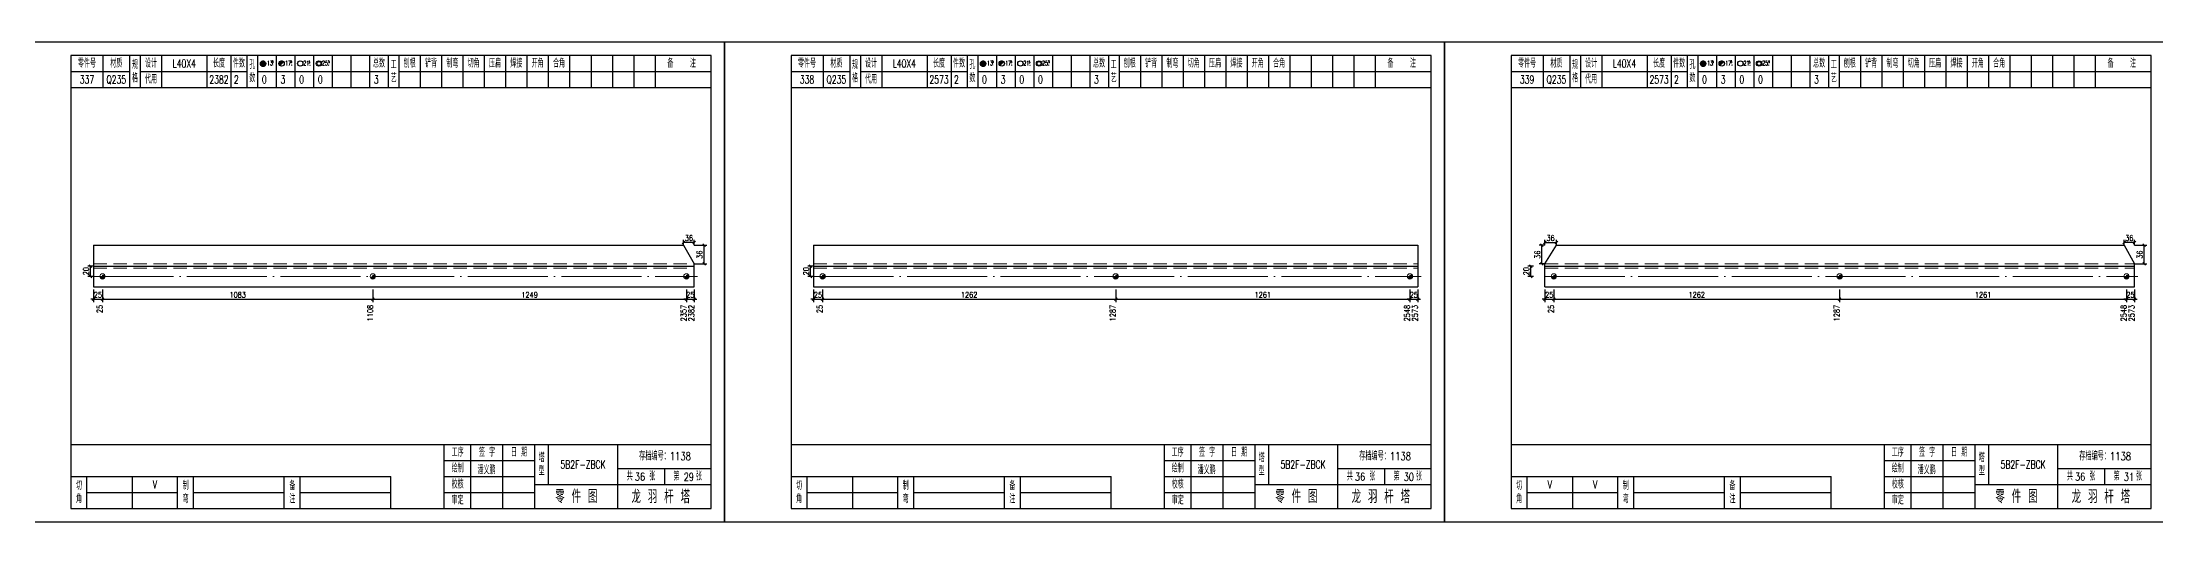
# Model space of a CAD drawing. Header units: millimetres. Extents: x 0 to 30240, y -10896 to -1348.
# Drawn here: x 7574 to 8367, y -2530 to -2350 of the extents above; entities that cross this region are included whole.
import ezdxf
from ezdxf.enums import TextEntityAlignment as Align

# ---------------------------------------------------------------- set-up
doc = ezdxf.new("R2010")
doc.units = ezdxf.units.MM
doc.header["$LTSCALE"] = 20
doc.header["$PDMODE"] = 1
doc.linetypes.add('DASHDOT2X', pattern=[1.75, 1.5, -0.125, 0, -0.125])
doc.linetypes.add('HIDDEN', pattern=[0.375, 0.25, -0.125])
for name, color, linetype, lineweight in [('1', 7, 'Continuous', 25), ('11', 3, 'Continuous', 13), ('2', 1, 'HIDDEN', 13), ('5', 1, 'Continuous', 13), ('7', 2, 'DASHDOT2X', 13)]:
    doc.layers.add(name, color=color, linetype=linetype, lineweight=lineweight)
doc.styles.get("Standard").update_dxf_attribs({"font": 'simplex', "width": 0.7, "bigfont": 'gbhzfs.shx'})
doc.styles.add('SYMBOL_TXT', font='txt.shx', dxfattribs={"width": 0.6})
doc.styles.add('TITLE_TXT', font='simplex.shx', dxfattribs={"width": 0.75, "height": 2.5, "bigfont": 'gbhzfs.shx'})
doc.dimstyles.get("Standard").update_dxf_attribs({"dimtxt": 2.1, "dimasz": 1, "dimexe": 1.05, "dimexo": 0, "dimgap": 0.63, "dimtad": 1, "dimzin": 0, "dimdsep": 46, "dimtxsty": 'standard', "dimblk": 'OBLIQUE', "dimblk1": 'OBLIQUE', "dimblk2": 'OBLIQUE', "dimcen": 0.09, "dimadec": 0, "dimazin": 0, "dimtfac": 1, "dimtdec": 1, "dimtix": 1, "dimtmove": 0, "dimatfit": 3, "dimfxl": 0, "dimtolj": 1, "dimtzin": 0, "dimarcsym": 0})
pattern_1 = [(0, (-3, 0), (0, 0.0125), [])]

# ---------------------------------------------------------------- blocks, each defined once
blk = doc.blocks.new('M12_HOLE')
h = blk.add_hatch()
h.set_pattern_fill('LINE', scale=0.1, style=0)
h.set_pattern_definition(pattern_1)
h.paths.add_polyline_path([(-5, 0, 1), (-1, 0, 1)])
at = {"color": 7}
blk.add_circle((-3, 0), 2, dxfattribs=at)
at = {"color": 7, "attachment_point": 1, "style": 'SYMBOL_TXT'}
for s, insert, char_height, width in [('13\\f??|b0|i0|c0|p54;.', (-0.1, 2.1), 3.5, 5.707), ('5', (3.7, 2.3), 1.8, 2.931)]:
    blk.add_mtext(s, dxfattribs=dict(at, insert=insert, char_height=char_height, width=width))
blk = doc.blocks.new('M16_HOLE')
h = blk.add_hatch()
h.set_pattern_fill('LINE', scale=0.1, style=0)
h.set_pattern_definition(pattern_1)
h.paths.add_polyline_path([(-1.6, 1.4, 0.668179), (-5, 0, 0.198912), (-4.4, -1.4)])
at = {"color": 7}
blk.add_circle((-3, 0), 2, dxfattribs=at)
at = {"color": 7, "attachment_point": 1, "style": 'SYMBOL_TXT'}
for s, insert, char_height, width in [('17.', (-0.4, 2.1), 3.5, 6.316), ('5', (3.6, 2.3), 1.8, 1.822)]:
    blk.add_mtext(s, dxfattribs=dict(at, insert=insert, char_height=char_height, width=width))
blk = doc.blocks.new('M20_HOLE')
at = {"color": 7}
blk.add_circle((-3, 0), 2, dxfattribs=at)
at = {"color": 7, "attachment_point": 1, "style": 'SYMBOL_TXT'}
for s, insert, char_height, width in [('21.', (-0.7, 2), 3.5, 6.074), ('5', (3.3, 2), 1.8, 1.458)]:
    blk.add_mtext(s, dxfattribs=dict(at, insert=insert, char_height=char_height, width=width))
blk = doc.blocks.new('M24_HOLE')
at = {"color": 7}
for radius in [2, 1.5]:
    blk.add_circle((-3, 0), radius, dxfattribs=at)
at = {"color": 7, "attachment_point": 1, "style": 'SYMBOL_TXT'}
for s, insert, char_height, width in [('25.', (-0.7, 2.1), 3.5, 2.429), ('5', (3.9, 2.3), 1.8, 1.944)]:
    blk.add_mtext(s, dxfattribs=dict(at, insert=insert, char_height=char_height, width=width))
blk = doc.blocks.new('JgCard')
for p, q in [((270, 180), (0, 180)), ((0, 180), (0, 0)), ((265, 175), (25, 175)), ((25, 175), (25, 5)), ((37, 175), (37, 163)), ((47, 175), (47, 163)), ((51, 175), (51, 163)), ((59, 175), (59, 163)), ((76, 175), (76, 163)), ((85, 175), (85, 163)), ((91, 175), (91, 163)), ((95, 175), (95, 163)), ((102, 175), (102, 163)), ((109, 175), (109, 163)), ((116, 175), (116, 163)), ((123, 175), (123, 163)), ((130, 175), (130, 163)), ((137, 175), (137, 163)), ((144, 175), (144, 163)), ((148, 175), (148, 163)), ((156, 175), (156, 163)), ((164, 175), (164, 163)), ((172, 175), (172, 163)), ((180, 175), (180, 163)), ((188, 175), (188, 163)), ((196, 175), (196, 163)), ((204, 175), (204, 163)), ((212, 175), (212, 163)), ((220, 175), (220, 163)), ((228, 175), (228, 163)), ((236, 175), (236, 163)), ((244, 175), (244, 163)), ((265, 5), (265, 175)), ((270, 0), (270, 180)), ((25, 169), (47, 169)), ((51, 169), (91, 169)), ((95, 169), (144, 169)), ((148, 169), (265, 169)), ((25, 163), (265, 163)), ((25, 29), (265, 29)), ((165, 5), (165, 29)), ((175, 5), (175, 29)), ((187, 5), (187, 29)), ((199, 5), (199, 29)), ((204, 29), (204, 14)), ((230, 5), (230, 29)), ((25, 17), (145, 17)), ((31, 5), (31, 17)), ((48, 17), (48, 5)), ((65, 5), (65, 17)), ((71, 5), (71, 17)), ((105, 5), (105, 17)), ((111, 5), (111, 17)), ((145, 5), (145, 17)), ((165, 23), (199, 23)), ((165, 17), (199, 17)), ((230, 20), (265, 20)), ((247.5, 20), (247.5, 14)), ((31, 11), (65, 11)), ((71, 11), (105, 11)), ((111, 11), (145, 11)), ((165, 11), (199, 11)), ((199, 14), (265, 14)), ((0, 0), (270, 0)), ((25, 5), (265, 5))]:
    blk.add_line(p, q)
blk.add_lwpolyline([(96.03, 171.99, -1), (98.03, 171.99, -1)], format="xyb", close=True)
blk.add_point((145, 96))
at = {"xscale": 0.5, "yscale": 0.5, "zscale": 0.5}
for name, p in [('M12_HOLE', (98.53, 171.99)), ('M16_HOLE', (105.5, 172)), ('M20_HOLE', (112.5, 172)), ('M24_HOLE', (119.5, 172))]:
    blk.add_blockref(name, p, dxfattribs=at)
at = {"style": 'TITLE_TXT', "width": 0.75}
for s, height, p in [('存档编号：1138', 3.076, (238.02, 23.07)), ('潘义鹏', 3, (177.45, 17.91)), ('龙 羽 杆 塔', 5, (235.17, 6.97))]:
    blk.add_text(s, height=height, dxfattribs=at).set_placement(p)
at = {"attachment_point": 5, "style": 'TITLE_TXT'}
for s, insert, char_height, width in [('零件号', (31, 172), 3, 15), ('材质', (42, 172), 3, 8), ('规格', (49, 169), 3, 4), ('代用', (55, 166), 3, 8), ('设计', (55, 172), 3, 8), ('长度', (80.5, 172), 3, 8), ('件数', (88, 172), 3, 6), ('孔数', (93, 169), 3, 4), ('总数', (140.5, 172), 3, 7), ('工\\P艺', (146, 169), 3, 4), ('刨根', (152, 172), 3, 8), ('铲背', (160, 172), 3, 8), ('制弯', (168, 172), 3, 8), ('切角', (176, 172), 3, 8), ('压扁', (184, 172), 3, 8), ('焊接', (192, 172), 3, 8), ('开角', (200, 172), 3, 8), ('合角', (208, 172), 3, 8), ('备    注', (254, 172), 3, 22), ('工序', (170, 26), 3, 10), ('签 字', (181, 26), 3, 12), ('日 期', (193, 26), 3, 12), ('塔\\P型', (201.5, 21.5), 3, 5), ('绘制', (170, 20), 3, 10), ('共    张', (238.75, 17), 3, 17.5), ('第    张', (256.25, 17), 3, 17.5), ('切\\P角', (28, 11), 3, 6), ('制\\P弯', (68, 11), 3, 6), ('备\\P注', (108, 11), 3, 6), ('校核', (170, 14), 3, 10), ('审定', (170, 8), 3, 10), ('零 件 图', (214.5, 9.5), 5, 31)]:
    blk.add_mtext(s, dxfattribs=dict(at, insert=insert, char_height=char_height, width=width))
blk = doc.blocks.new('M16')
for p, q in [((-0.71, -0.71), (0.71, 0.71)), ((-0.4, 0), (0.4, 0)), ((0, 0.4), (0, -0.4))]:
    blk.add_line(p, q)
blk.add_circle((0, 0), 1)
for radius in [0.8, 0.6, 0.4, 0.2]:
    blk.add_arc((0, 0), radius, 225, 45)
blk = doc.blocks.new('_Oblique')
at = {"color": 0, "linetype": 'ByBlock', "lineweight": -2}
blk.add_line((-0.5, -0.5), (0.5, 0.5), dxfattribs=at)
blk = doc.blocks.new('*D928')
at = {"layer": '11', "color": 0, "lineweight": -2}
for p, q in [((7593.4, -2446.95), (7592.4, -2446.95)), ((7593.4, -2443.27), (7593.4, -2448)), ((7593.4, -2446.95), (7596.84, -2446.95)), ((7596.84, -2443.27), (7596.84, -2448)), ((7596.84, -2446.95), (7597.84, -2446.95))]:
    blk.add_line(p, q, dxfattribs=at)
at = {"layer": 'Defpoints', "color": 0}
for p in [(7593.4, -2443.27), (7596.84, -2443.27), (7596.84, -2446.95)]:
    blk.add_point(p, dxfattribs=at)
at = {"layer": '11', "color": 0, "lineweight": -2}
blk.add_blockref('_Oblique', (7593.4, -2446.95), dxfattribs=at)
at = {"layer": '11', "color": 0, "lineweight": -2, "rotation": 180}
blk.add_blockref('_Oblique', (7596.84, -2446.95), dxfattribs=at)
at = {"layer": '11', "color": 0, "insert": (7595.12, -2445.27), "char_height": 2.1, "attachment_point": 5}
blk.add_mtext('\\A1;25', dxfattribs=at)
blk = doc.blocks.new('*D931')
at = {"layer": '11', "color": 0, "lineweight": -2}
for p, q in [((7815.76, -2446.95), (7814.76, -2446.95)), ((7815.76, -2443.27), (7815.76, -2448)), ((7815.76, -2446.95), (7818.7, -2446.95)), ((7818.7, -2443.27), (7818.7, -2448)), ((7818.7, -2446.95), (7819.7, -2446.95))]:
    blk.add_line(p, q, dxfattribs=at)
at = {"layer": 'Defpoints', "color": 0}
for p in [(7815.76, -2443.27), (7818.7, -2443.27), (7818.7, -2446.95)]:
    blk.add_point(p, dxfattribs=at)
at = {"layer": '11', "color": 0, "lineweight": -2}
blk.add_blockref('_Oblique', (7815.76, -2446.95), dxfattribs=at)
at = {"layer": '11', "color": 0, "lineweight": -2, "rotation": 180}
blk.add_blockref('_Oblique', (7818.7, -2446.95), dxfattribs=at)
at = {"layer": '11', "color": 0, "insert": (7817.23, -2445.27), "char_height": 2.1, "attachment_point": 5}
blk.add_mtext('\\A1;25', dxfattribs=at)
blk = doc.blocks.new('*D933')
at = {"layer": '11', "color": 0, "lineweight": -2}
for p, q in [((7814.71, -2426.68), (7814.71, -2424.58)), ((7818.7, -2426.68), (7818.7, -2424.58)), ((7818.7, -2425.63), (7814.71, -2425.63))]:
    blk.add_line(p, q, dxfattribs=at)
at = {"layer": 'Defpoints', "color": 0}
for p in [(7814.71, -2425.63), (7814.71, -2426.68), (7818.7, -2426.68)]:
    blk.add_point(p, dxfattribs=at)
at = {"layer": '11', "color": 0, "lineweight": -2, "rotation": 180}
blk.add_blockref('_Oblique', (7814.71, -2425.63), dxfattribs=at)
at = {"layer": '11', "color": 0, "lineweight": -2}
blk.add_blockref('_Oblique', (7818.7, -2425.63), dxfattribs=at)
at = {"layer": '11', "color": 0, "insert": (7816.71, -2423.95), "char_height": 2.1, "attachment_point": 5}
blk.add_mtext('\\A1;36', dxfattribs=at)
blk = doc.blocks.new('*D935')
at = {"layer": '11', "color": 0, "lineweight": -2}
for p, q in [((7863.4, -2446.95), (7862.4, -2446.95)), ((7863.4, -2443.27), (7863.4, -2448)), ((7863.4, -2446.95), (7866.84, -2446.95)), ((7866.84, -2443.27), (7866.84, -2448)), ((7866.84, -2446.95), (7867.84, -2446.95))]:
    blk.add_line(p, q, dxfattribs=at)
at = {"layer": 'Defpoints', "color": 0}
for p in [(7863.4, -2443.27), (7866.84, -2443.27), (7866.84, -2446.95)]:
    blk.add_point(p, dxfattribs=at)
at = {"layer": '11', "color": 0, "lineweight": -2}
blk.add_blockref('_Oblique', (7863.4, -2446.95), dxfattribs=at)
at = {"layer": '11', "color": 0, "lineweight": -2, "rotation": 180}
blk.add_blockref('_Oblique', (7866.84, -2446.95), dxfattribs=at)
at = {"layer": '11', "color": 0, "insert": (7865.12, -2445.27), "char_height": 2.1, "attachment_point": 5}
blk.add_mtext('\\A1;25', dxfattribs=at)
blk = doc.blocks.new('*D938')
at = {"layer": '11', "color": 0, "lineweight": -2}
for p, q in [((8087.06, -2446.95), (8086.06, -2446.95)), ((8087.06, -2443.27), (8087.06, -2448)), ((8087.06, -2446.95), (8090, -2446.95)), ((8090, -2443.27), (8090, -2448)), ((8090, -2446.95), (8091, -2446.95))]:
    blk.add_line(p, q, dxfattribs=at)
at = {"layer": 'Defpoints', "color": 0}
for p in [(8087.06, -2443.27), (8090, -2443.27), (8090, -2446.95)]:
    blk.add_point(p, dxfattribs=at)
at = {"layer": '11', "color": 0, "lineweight": -2}
blk.add_blockref('_Oblique', (8087.06, -2446.95), dxfattribs=at)
at = {"layer": '11', "color": 0, "lineweight": -2, "rotation": 180}
blk.add_blockref('_Oblique', (8090, -2446.95), dxfattribs=at)
at = {"layer": '11', "color": 0, "insert": (8088.53, -2445.27), "char_height": 2.1, "attachment_point": 5}
blk.add_mtext('\\A1;25', dxfattribs=at)
blk = doc.blocks.new('*D940')
at = {"layer": '11', "color": 0, "lineweight": -2}
for p, q in [((8137.6, -2446.95), (8136.6, -2446.95)), ((8137.6, -2443.27), (8137.6, -2448)), ((8137.6, -2446.95), (8141.04, -2446.95)), ((8141.04, -2443.27), (8141.04, -2448)), ((8141.04, -2446.95), (8142.04, -2446.95))]:
    blk.add_line(p, q, dxfattribs=at)
at = {"layer": 'Defpoints', "color": 0}
for p in [(8137.6, -2443.27), (8141.04, -2443.27), (8141.04, -2446.95)]:
    blk.add_point(p, dxfattribs=at)
at = {"layer": '11', "color": 0, "lineweight": -2}
blk.add_blockref('_Oblique', (8137.6, -2446.95), dxfattribs=at)
at = {"layer": '11', "color": 0, "lineweight": -2, "rotation": 180}
blk.add_blockref('_Oblique', (8141.04, -2446.95), dxfattribs=at)
at = {"layer": '11', "color": 0, "insert": (8139.32, -2445.27), "char_height": 2.1, "attachment_point": 5}
blk.add_mtext('\\A1;25', dxfattribs=at)
blk = doc.blocks.new('*D943')
at = {"layer": '11', "color": 0, "lineweight": -2}
for p, q in [((8355.76, -2446.95), (8354.76, -2446.95)), ((8355.76, -2443.27), (8355.76, -2448)), ((8355.76, -2446.95), (8358.7, -2446.95)), ((8358.7, -2443.27), (8358.7, -2448)), ((8358.7, -2446.95), (8359.7, -2446.95))]:
    blk.add_line(p, q, dxfattribs=at)
at = {"layer": 'Defpoints', "color": 0}
for p in [(8355.76, -2443.27), (8358.7, -2443.27), (8358.7, -2446.95)]:
    blk.add_point(p, dxfattribs=at)
at = {"layer": '11', "color": 0, "lineweight": -2}
blk.add_blockref('_Oblique', (8355.76, -2446.95), dxfattribs=at)
at = {"layer": '11', "color": 0, "lineweight": -2, "rotation": 180}
blk.add_blockref('_Oblique', (8358.7, -2446.95), dxfattribs=at)
at = {"layer": '11', "color": 0, "insert": (8357.23, -2445.27), "char_height": 2.1, "attachment_point": 5}
blk.add_mtext('\\A1;25', dxfattribs=at)
blk = doc.blocks.new('*D947')
at = {"layer": '11', "color": 0, "lineweight": -2}
for p, q in [((8354.82, -2426.68), (8354.82, -2424.58)), ((8358.7, -2426.68), (8358.7, -2424.58)), ((8358.7, -2425.63), (8354.82, -2425.63))]:
    blk.add_line(p, q, dxfattribs=at)
at = {"layer": 'Defpoints', "color": 0}
for p in [(8354.82, -2425.63), (8354.82, -2426.68), (8358.7, -2426.68)]:
    blk.add_point(p, dxfattribs=at)
at = {"layer": '11', "color": 0, "lineweight": -2, "rotation": 180}
blk.add_blockref('_Oblique', (8354.82, -2425.63), dxfattribs=at)
at = {"layer": '11', "color": 0, "lineweight": -2}
blk.add_blockref('_Oblique', (8358.7, -2425.63), dxfattribs=at)
at = {"layer": '11', "color": 0, "insert": (8356.76, -2423.95), "char_height": 2.1, "attachment_point": 5}
blk.add_mtext('\\A1;36', dxfattribs=at)

msp = doc.modelspace()

# ---------------------------------------------------------------- linework, layer by layer
at = {"layer": '1'}
for p, q in [((7593.4, -2426.685), (7593.4, -2442.225)), ((7593.4, -2426.685), (7814.712, -2426.685)), ((7814.712, -2426.685), (7818.7, -2433.678)), ((7863.4, -2426.685), (7863.4, -2442.225)), ((7863.4, -2426.685), (8090, -2426.685)), ((8090, -2426.685), (8090, -2442.225)), ((8137.6, -2433.678), (8141.974, -2426.685)), ((8141.974, -2426.685), (8354.823, -2426.685)), ((8354.823, -2426.685), (8358.7, -2433.678)), ((7593.4, -2434.455), (7818.7, -2434.455)), ((7818.7, -2434.455), (7818.7, -2433.678)), ((7818.7, -2442.225), (7818.7, -2434.455)), ((7863.4, -2434.455), (8090, -2434.455)), ((8137.6, -2434.455), (8137.6, -2433.678)), ((8137.6, -2442.225), (8137.6, -2434.455)), ((8137.6, -2434.455), (8358.7, -2434.455)), ((8358.7, -2434.455), (8358.7, -2433.678)), ((8358.7, -2442.225), (8358.7, -2434.455)), ((7593.4, -2442.225), (7818.7, -2442.225)), ((7863.4, -2442.225), (8090, -2442.225)), ((8137.6, -2442.225), (8358.7, -2442.225))]:
    msp.add_line(p, q, dxfattribs=at)
at = {"layer": '2'}
for p, q in [((7593.4, -2433.678), (7818.7, -2433.678)), ((7593.4, -2435.232), (7818.7, -2435.232)), ((7863.4, -2433.678), (8090, -2433.678)), ((7863.4, -2435.232), (8090, -2435.232)), ((8137.6, -2433.678), (8358.7, -2433.678)), ((8137.6, -2435.232), (8358.7, -2435.232))]:
    msp.add_line(p, q, dxfattribs=at)
at = {"layer": '7'}
for p, q in [((7593.4, -2438.34), (7819.96, -2438.34)), ((7863.4, -2438.34), (8091.26, -2438.34)), ((8137.6, -2438.34), (8359.96, -2438.34))]:
    msp.add_line(p, q, dxfattribs=at)

# ---------------------------------------------------------------- block references
at = {"layer": '1'}
for p in [(7560, -2530.455), (7830, -2530.455), (8100, -2530.455)]:
    msp.add_blockref('JgCard', p, dxfattribs=at)
at = {"layer": '5'}
for p in [(7596.84, -2438.34), (7698.205, -2438.34), (7815.76, -2438.34), (7866.84, -2438.34), (7976.743, -2438.34), (8087.06, -2438.34), (8141.04, -2438.34), (8248.192, -2438.34), (8355.76, -2438.34)]:
    msp.add_blockref('M16', p, dxfattribs=at)

# ---------------------------------------------------------------- texts
at = {"style": 'TITLE_TXT', "width": 0.75}
for s, p in [('36', (7796.438, -2515.024)), ('29', (7814.744, -2515.114)), ('36', (8066.438, -2515.024)), ('30', (8084.744, -2515.114)), ('36', (8336.438, -2515.024)), ('31', (8354.744, -2515.114))]:
    msp.add_text(s, height=3, dxfattribs=at).set_placement(p)
at = {"layer": '1', "width": 0.7}
for s, p in [('L40X4', (7627.5, -2358.455)), ('L40X4', (7897.5, -2358.455)), ('L40X4', (8167.5, -2358.455)), ('337', (7591, -2364.455)), ('Q235', (7602, -2364.455)), ('2382', (7640.5, -2364.455)), ('2', (7647, -2364.455)), ('0', (7657.5, -2364.455)), ('3', (7664.5, -2364.455)), ('0', (7671.5, -2364.455)), ('0', (7678.5, -2364.455)), ('3', (7699.5, -2364.455)), ('338', (7861, -2364.455)), ('Q235', (7872, -2364.455)), ('2573', (7910.5, -2364.455)), ('2', (7917, -2364.455)), ('0', (7927.5, -2364.455)), ('3', (7934.5, -2364.455)), ('0', (7941.5, -2364.455)), ('0', (7948.5, -2364.455)), ('3', (7969.5, -2364.455)), ('339', (8131, -2364.455)), ('Q235', (8142, -2364.455)), ('2573', (8180.5, -2364.455)), ('2', (8187, -2364.455)), ('0', (8197.5, -2364.455)), ('3', (8204.5, -2364.455)), ('0', (8211.5, -2364.455)), ('0', (8218.5, -2364.455)), ('3', (8239.5, -2364.455)), ('V', (7616.5, -2516.455)), ('V', (8139.5, -2516.455)), ('V', (8156.5, -2516.455))]:
    msp.add_text(s, height=3, dxfattribs=at).set_placement(p, align=Align.MIDDLE_CENTER)
for s, p in [('25', (7596.84, -2449.05)), ('1108', (7698.244, -2449.05)), ('2357', (7815.75, -2449.05)), ('2382', (7818.7, -2449.05)), ('25', (7866.84, -2449.05)), ('1287', (7976.7, -2449.05)), ('2548', (8087.064, -2449.05)), ('2573', (8090, -2449.05)), ('25', (8141.042, -2449.05)), ('1287', (8248.151, -2449.05)), ('2548', (8355.762, -2449.05)), ('2573', (8358.7, -2449.05))]:
    msp.add_text(s, height=2.1, rotation=90, dxfattribs=at).set_placement(p, align=Align.RIGHT)
at = {"layer": '1', "char_height": 3, "width": 26, "attachment_point": 5}
for insert in [(7777, -2508.955), (8047, -2508.955), (8317, -2508.955)]:
    msp.add_mtext('5B2F-ZBCK', dxfattribs=dict(at, insert=insert))

# ---------------------------------------------------------------- dimensions: what is measured, and where the dimension line sits
at = {"layer": '1'}
for base, p1, p2 in [((7592.35, -2434.455), (7593.35, -2438.34), (7593.35, -2434.455)), ((7862.35, -2434.455), (7863.35, -2438.34), (7863.35, -2434.455)), ((8132.35, -2434.455), (8133.35, -2438.34), (8133.35, -2434.455))]:
    msp.add_linear_dim(base=base, p1=p1, p2=p2, angle=90, text='20', dimstyle='standard', dxfattribs=at).render()
at = {"layer": '11'}
for base, p1, p2, text, picture, middle in [((7814.712, -2425.635), (7818.7, -2426.685), (7814.712, -2426.685), '36', '*D933', (7816.706, -2423.955)), ((8354.823, -2425.635), (8358.7, -2426.685), (8354.823, -2426.685), '36', '*D947', (8356.761, -2423.955)), ((7596.84, -2446.95), (7593.4, -2443.275), (7596.84, -2443.275), '25', '*D928', (7595.12, -2445.27)), ((7818.7, -2446.95), (7815.76, -2443.275), (7818.7, -2443.275), '25', '*D931', (7817.23, -2445.27)), ((7866.84, -2446.95), (7863.4, -2443.275), (7866.84, -2443.275), '25', '*D935', (7865.12, -2445.27)), ((8090, -2446.95), (8087.06, -2443.275), (8090, -2443.275), '25', '*D938', (8088.53, -2445.27)), ((8141.04, -2446.95), (8137.6, -2443.275), (8141.04, -2443.275), '25', '*D940', (8139.32, -2445.27)), ((8358.7, -2446.95), (8355.76, -2443.275), (8358.7, -2443.275), '25', '*D943', (8357.23, -2445.27))]:
    dim = msp.add_linear_dim(base=base, p1=p1, p2=p2, text=text, dimstyle='standard', dxfattribs=at)
    dim.commit()
    dim.dimension.update_dxf_attribs({"geometry": picture, "text_midpoint": middle})
for base, p1, p2, text in [((8141.974, -2425.635), (8137.6, -2426.685), (8141.974, -2426.685), '36'), ((7698.205, -2446.95), (7596.84, -2443.275), (7698.205, -2443.275), '1083'), ((7815.76, -2446.95), (7698.205, -2443.275), (7815.76, -2443.275), '1249'), ((7976.743, -2446.95), (7866.84, -2443.275), (7976.743, -2443.275), '1262'), ((8087.06, -2446.95), (7976.743, -2443.275), (8087.06, -2443.275), '1261'), ((8248.192, -2446.95), (8141.04, -2443.275), (8248.192, -2443.275), '1262'), ((8355.76, -2446.95), (8248.192, -2443.275), (8355.76, -2443.275), '1261')]:
    msp.add_linear_dim(base=base, p1=p1, p2=p2, text=text, dimstyle='standard', dxfattribs=at).render()
for base, p1, p2 in [((7822.375, -2426.685), (7818.7, -2433.678), (7818.7, -2426.685)), ((8136.55, -2426.685), (8137.6, -2433.678), (8137.6, -2426.685)), ((8362.375, -2426.685), (8358.7, -2433.678), (8358.7, -2426.685))]:
    msp.add_linear_dim(base=base, p1=p1, p2=p2, angle=90, text='36', dimstyle='standard', dxfattribs=at).render()

doc.saveas('drawing.dxf')
